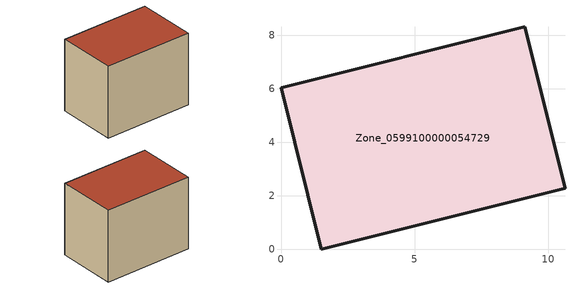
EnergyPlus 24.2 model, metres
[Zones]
Zone_0599100000054729
 floor ground (C_G): 0,6.04 9.12,8.31 10.63,2.27 1.51,0 z0
 wall outside (C_F): 10.63,2.27 9.12,8.31 0,6.04 1.51,0 10.63,2.27 z0:7.57
 roof outside (C_R): 9.12,8.31 0,6.04 1.51,0 10.63,2.27 z7.57
[BUILDING]
Pand.0599100000054729: North Axis=0; Terrain=City; Loads Convergence Tolerance Value=0.04; Temperature Convergence Tolerance Value=0.4; Solar Distribution=FullExterior; Maximum Number of Warmup Days=25; Minimum Number of Warmup Days=1
[Site:Location]
Rotterdam.The.Hague.AP_ZH_NLD Design_Conditions: Latitude=51.96; Longitude=4.45; Time Zone=1; Elevation=-4.5
[SITE:GROUNDTEMPERATURE:BUILDINGSURFACE]
18, 18, 18, 18, 18, 18, 18, 18, 18, 18, 18, 18
[MATERIAL] Thermal Absorptance=0.9; Solar Absorptance=0.7; Visible Absorptance=0.7
Name | Roughness | Thickness | Conductivity | Density | Specific Heat
G.TC.1965-1974 | MediumSmooth | 0.15 | 0.882353 | 540 | 1210
F.TC.1965-1974 | Rough | 0.3 | 0.697674 | 1920 | 840
R.TC.1965-1974 | MediumRough | 0.2 | 0.232558 | 1500 | 1000
[CONSTRUCTION]
C_G: G.TC.1965-1974
C_F: F.TC.1965-1974
C_R: R.TC.1965-1974
[ZONE]
Zone_0599100000054729: Type=1; Multiplier=1; Ceiling Height=Autocalculate; Volume=Autocalculate; Floor Area=autocalculate; Part of Total Floor Area=Yes
[ZONEINFILTRATION:DESIGNFLOWRATE]
Infil_Zone_0599100000054729: Zone or ZoneList or Space or SpaceList=Zone_0599100000054729; Schedule=AlwaysOn; Design Flow Rate Calculation Method=Flow/Area; Flow Rate per Floor Area=0.003; Constant Term Coefficient=1; Temperature Term Coefficient=0; Velocity Term Coefficient=0; Velocity Squared Term Coefficient=0
[HVACTEMPLATE:ZONE:IDEALLOADSAIRSYSTEM]
Zone_0599100000054729: Maximum Heating Supply Air Temperature=50; Minimum Cooling Supply Air Temperature=13; Maximum Heating Supply Air Humidity Ratio=0.0156; Minimum Cooling Supply Air Humidity Ratio=0.0077; Heating Limit=NoLimit; Cooling Limit=NoLimit; Dehumidification Control Type=ConstantSensibleHeatRatio; Cooling Sensible Heat Ratio=0.7; Dehumidification Setpoint=60; Humidification Control Type=None; Humidification Setpoint=30; Outdoor Air Method=None; Outdoor Air Flow Rate per Person=0.00944; Outdoor Air Flow Rate per Zone Floor Area=0; Outdoor Air Flow Rate per Zone=0; Demand Controlled Ventilation Type=None; Outdoor Air Economizer Type=NoEconomizer; Heat Recovery Type=None; Sensible Heat Recovery Effectiveness=0.7; Latent Heat Recovery Effectiveness=0.65
[ZONECONTROL:THERMOSTAT]
ThermostatControl_Zone_0599100000054729: Zone or ZoneList=Zone_0599100000054729; Control Type Schedule=DualSetpointControlType; Control 1=Thermostat_Zone_0599100000054729; Temperature Difference Between Cutout And Setpoint=0
[THERMOSTATSETPOINT:DUALSETPOINT]
Thermostat_Zone_0599100000054729: Heating Setpoint Temperature Schedule=HeatingSetpoint_Zone_0599100000054729; Cooling Setpoint Temperature Schedule=CoolingSetpoint_Zone_0599100000054729
[SCHEDULE:COMPACT]
HeatingSetpoint_Zone_0599100000054729: Through: 12/31, For: AllDays, Until: 24:00, 21
CoolingSetpoint_Zone_0599100000054729: Through: 12/31, For: AllDays, Until: 24:00, 24
DualSetpointControlType: Through: 12/31, For: AllDays, Until: 24:00, 4
AlwaysOn: Through: 12/31, For: AllDays, Until: 24:00, 1
